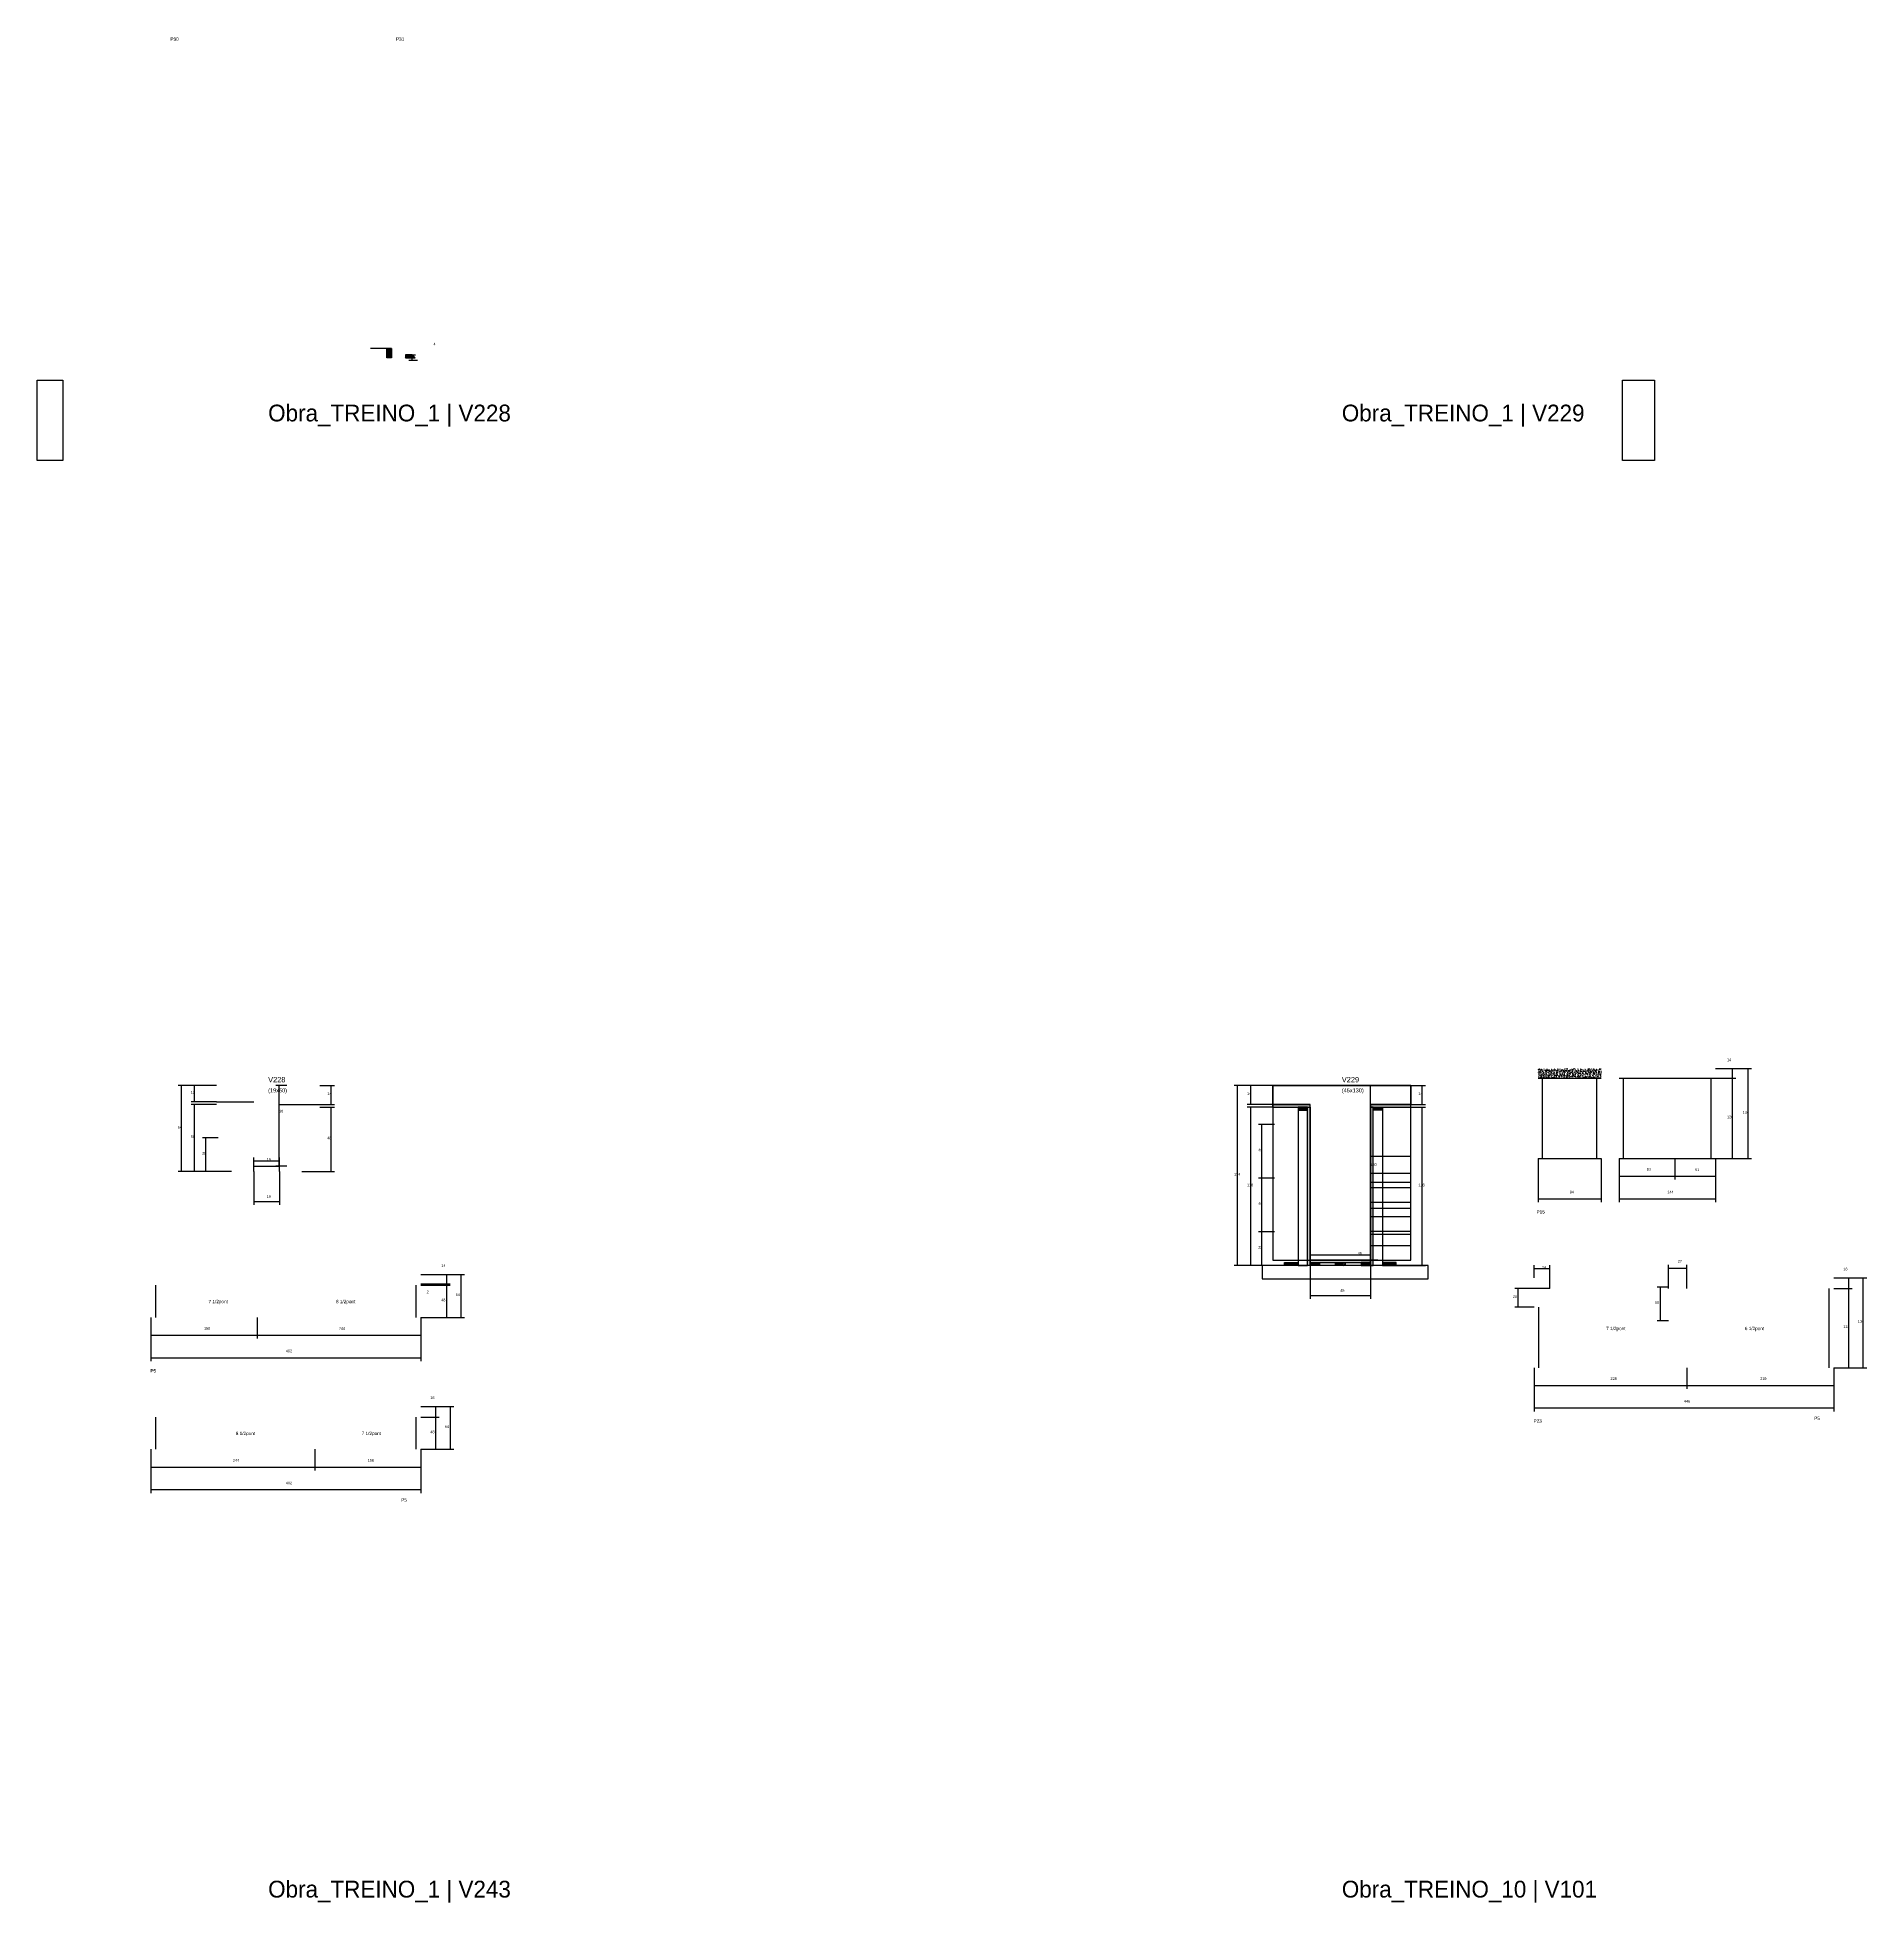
# Model space of a CAD drawing. Header units: metres. Extents: x -2848 to 22762, y -45195 to 1016.
# Drawn here: x 15656 to 18382, y -16618 to -13838 of the extents above; entities that cross this region are included whole.
import ezdxf

# ---------------------------------------------------------------- set-up
doc = ezdxf.new("R2010")
doc.units = ezdxf.units.M
for name, color, linetype in [('CONCRETO', 251, 'Continuous'), ('COTA', 4, 'Continuous'), ('Cota Seção (2x)', 4, 'Continuous'), ('Hachura', 253, 'Continuous'), ('LABEL_ID', 3, 'Continuous'), ('Madeira', 126, 'Continuous'), ('NOMENCLATURA', 7, 'Continuous'), ('Painéis', 200, 'Continuous'), ('SARR_2.2x7', 40, 'Continuous'), ('Texto Seção', 7, 'Continuous')]:
    doc.layers.add(name, color=color, linetype=linetype)

msp = doc.modelspace()

# ---------------------------------------------------------------- hatches: boundary and pattern name
at = {"layer": 'COTA'}
h = msp.add_hatch(dxfattribs=at)
h.set_pattern_fill('AR-CONC', scale=0.03)
h.paths.add_polyline_path([(17892.7, -15374.6), (17892.7, -15388.6), (17892.7, -15388.6), (17986.7, -15388.6), (17986.7, -15388.6), (17986.7, -15374.6), (17986.7, -15374.6), (17892.7, -15374.6)])
at = {"layer": 'Hachura'}
h = msp.add_hatch(dxfattribs=at)
h.set_pattern_fill('ANSI31', scale=0.5)
h.paths.add_polyline_path([(16184, -14315.4), (16177, -14315.4), (16177, -14301.4), (16184, -14301.4)])
h = msp.add_hatch(dxfattribs=at)
h.set_pattern_fill('ANSI31', scale=0.5)
h.paths.add_polyline_path([(16219, -14315.4), (16214.8, -14311), (16214.8, -14311), (16204.9, -14311), (16204.9, -14311), (16204.9, -14315.4), (16204.9, -14315.4), (16219, -14315.4)])
h = msp.add_hatch(color=8, dxfattribs=at)
h.dxf.hatch_style = 1
h.paths.add_polyline_path([(17552.8, -15432), (17552.8, -15428), (17552.8, -15428), (17497.2, -15428), (17497.2, -15428), (17497.2, -15432), (17497.2, -15432), (17552.8, -15432)])
h = msp.add_hatch(color=8, dxfattribs=at)
h.dxf.hatch_style = 1
h.paths.add_polyline_path([(17702.8, -15432), (17702.8, -15428), (17702.8, -15428), (17642.8, -15428), (17642.8, -15428), (17642.8, -15432), (17642.8, -15432), (17702.8, -15432)])
h = msp.add_hatch(dxfattribs=at)
h.set_pattern_fill('ANSI31', scale=0.5)
h.paths.add_polyline_path([(17548.8, -15436.4), (17548.8, -15432), (17548.8, -15432), (17534.8, -15432), (17534.8, -15432), (17534.8, -15436.4), (17534.8, -15436.4), (17548.8, -15436.4)])
h = msp.add_hatch(color=8, dxfattribs=at)
h.dxf.hatch_style = 1
h.paths.add_polyline_path([(17548.8, -15432), (17552.8, -15432), (17552.8, -15432), (17552.8, -15668), (17552.8, -15668), (17548.8, -15668), (17548.8, -15668), (17548.8, -15432)])
h = msp.add_hatch(color=8, dxfattribs=at)
h.dxf.hatch_style = 1
h.paths.add_polyline_path([(17646.8, -15432), (17642.8, -15432), (17642.8, -15432), (17642.8, -15668), (17642.8, -15668), (17646.8, -15668), (17646.8, -15668), (17646.8, -15432)])
h = msp.add_hatch(dxfattribs=at)
h.set_pattern_fill('ANSI31', scale=0.5)
h.paths.add_polyline_path([(17646.8, -15436.4), (17646.8, -15432), (17646.8, -15432), (17660.8, -15432), (17660.8, -15432), (17660.8, -15436.4), (17660.8, -15436.4), (17646.8, -15436.4)])
h = msp.add_hatch(dxfattribs=at)
h.set_pattern_fill('ANSI31', scale=0.5)
h.paths.add_polyline_path([(17514.8, -15668), (17514.8, -15663.6), (17514.8, -15663.6), (17534.8, -15663.6), (17534.8, -15663.6), (17534.8, -15668), (17534.8, -15668), (17514.8, -15668)])
h = msp.add_hatch(color=8, dxfattribs=at)
h.dxf.hatch_style = 1
h.paths.add_polyline_path([(17642.8, -15663.6), (17642.8, -15660), (17642.8, -15660), (17552.8, -15660), (17552.8, -15660), (17552.8, -15663.6), (17552.8, -15663.6), (17642.8, -15663.6)])
h = msp.add_hatch(dxfattribs=at)
h.set_pattern_fill('ANSI31', scale=0.5)
h.paths.add_polyline_path([(17552.8, -15668), (17552.8, -15663.6), (17552.8, -15663.6), (17566.8, -15663.6), (17566.8, -15663.6), (17566.8, -15668), (17566.8, -15668), (17552.8, -15668)])
h = msp.add_hatch(dxfattribs=at)
h.set_pattern_fill('ANSI31', scale=0.5)
h.paths.add_polyline_path([(17590.8, -15668), (17590.8, -15663.6), (17590.8, -15663.6), (17604.8, -15663.6), (17604.8, -15663.6), (17604.8, -15668), (17604.8, -15668), (17590.8, -15668)])
h = msp.add_hatch(dxfattribs=at)
h.set_pattern_fill('ANSI31', scale=0.5)
h.paths.add_polyline_path([(17642.8, -15668), (17642.8, -15663.6), (17642.8, -15663.6), (17628.8, -15663.6), (17628.8, -15663.6), (17628.8, -15668), (17628.8, -15668), (17642.8, -15668)])
h = msp.add_hatch(dxfattribs=at)
h.set_pattern_fill('ANSI31', scale=0.5)
h.paths.add_polyline_path([(17680.8, -15668), (17680.8, -15663.6), (17680.8, -15663.6), (17660.8, -15663.6), (17660.8, -15663.6), (17660.8, -15668), (17660.8, -15668), (17680.8, -15668)])

# ---------------------------------------------------------------- linework, layer by layer
at = {"layer": 'CONCRETO'}
for points in [[(15656, -14348.5), (15656, -14348.5), (15694, -14348.5), (15694, -14376.5), (15694, -14376.5), (15694, -14468.5), (15656, -14468.5), (15656, -14348.5)], [(18018.2, -14348.5), (18018.2, -14348.5), (18066.2, -14348.5), (18066.2, -14376.5), (18066.2, -14376.5), (18066.2, -14468.5), (18018.2, -14468.5), (18018.2, -14348.5)], [(17497.2, -15428), (17497.2, -15400), (17702.8, -15400), (17702.8, -15428), (17642.8, -15428), (17642.8, -15660), (17552.8, -15660), (17552.8, -15428)], [(17497.2, -15660), (17702.8, -15660), (17702.8, -15400), (17497.2, -15400)]]:
    msp.add_lwpolyline(points, close=True, dxfattribs=at)
at = {"layer": 'COTA'}
for p, q in [((16214.8, -14319), (16214.8, -14311)), ((16214.8, -14311), (16219.8, -14311)), ((16222.4, -14319), (16209.8, -14319)), ((15923.2, -15400), (15865.8, -15400)), ((15870.8, -15528), (15870.8, -15400)), ((15923.2, -15400), (15885.2, -15400)), ((15890.2, -15424), (15890.2, -15400)), ((16076.8, -15400), (16098.7, -15400)), ((16093.7, -15428), (16093.7, -15400)), ((17497.2, -15400), (17439.8, -15400)), ((17444.8, -15668), (17444.8, -15400)), ((17497.2, -15400), (17459.2, -15400)), ((17464.2, -15428), (17464.2, -15400)), ((17702.8, -15400), (17724.7, -15400)), ((17719.7, -15428), (17719.7, -15400)), ((15923.2, -15424), (15885.2, -15424)), ((15923.2, -15428), (15885.2, -15428)), ((15890.2, -15528), (15890.2, -15428)), ((16076.8, -15428), (16098.7, -15428)), ((17497.2, -15428), (17459.2, -15428)), ((17702.8, -15428), (17724.7, -15428)), ((16076.8, -15432), (16098.7, -15432)), ((16093.7, -15528), (16093.7, -15432)), ((17497.2, -15432), (17459.2, -15432)), ((17464.2, -15668), (17464.2, -15432)), ((17702.8, -15432), (17724.7, -15432)), ((17719.7, -15668), (17719.7, -15432)), ((15925.5, -15478), (15902, -15478)), ((15907, -15528), (15907, -15478)), ((17499.5, -15457.9), (17476, -15457.9)), ((17481, -15538), (17481, -15457.9)), ((17892.7, -15508.6), (17892.7, -15573.6)), ((17986.7, -15508.6), (17986.7, -15573.6)), ((18013.1, -15508.6), (18013.1, -15540.1)), ((18013.1, -15508.6), (18013.1, -15573.6)), ((18096.1, -15508.6), (18096.1, -15540.1)), ((18096.1, -15508.6), (18096.1, -15540.1)), ((18157.1, -15508.6), (18157.1, -15540.1)), ((18157.1, -15508.6), (18157.1, -15573.6)), ((15945.2, -15528), (15865.8, -15528)), ((15945.2, -15528), (15885.2, -15528)), ((15925.5, -15528), (15902, -15528)), ((15978.8, -15528), (15978.8, -15577.7)), ((16016.8, -15528), (16016.8, -15577.7)), ((16050.4, -15528), (16098.7, -15528)), ((17499.5, -15538), (17476, -15538)), ((17499.5, -15538), (17476, -15538)), ((17481, -15618), (17481, -15538)), ((18013.1, -15535.1), (18096.1, -15535.1)), ((18096.1, -15535.1), (18157.1, -15535.1)), ((17892.7, -15568.6), (17986.7, -15568.6)), ((18013.1, -15568.6), (18157.1, -15568.6)), ((15978.8, -15572.7), (16016.8, -15572.7)), ((17499.5, -15618), (17476, -15618)), ((17499.5, -15618), (17476, -15618)), ((17481, -15668), (17481, -15618)), ((17519.2, -15668), (17439.8, -15668)), ((17519.2, -15668), (17459.2, -15668)), ((17499.5, -15668), (17476, -15668)), ((17552.8, -15668), (17552.8, -15717.7)), ((17642.8, -15668), (17642.8, -15717.7)), ((17676.4, -15668), (17724.7, -15668)), ((16227.4, -15681.4), (16271.1, -15681.4)), ((16227.4, -15681.4), (16292.7, -15681.4)), ((16227.4, -15695.4), (16271.1, -15695.4)), ((16227.4, -15697.4), (16271.1, -15697.4)), ((16266.1, -15695.4), (16266.1, -15681.4)), ((16266.1, -15745.4), (16266.1, -15697.4)), ((16287.7, -15745.4), (16287.7, -15681.4)), ((18333.1, -15686.3), (18360.6, -15686.3)), ((18333.1, -15686.3), (18382.2, -15686.3)), ((18333.1, -15702.3), (18360.6, -15702.3)), ((18333.1, -15702.3), (18360.6, -15702.3)), ((18355.6, -15702.3), (18355.6, -15686.3)), ((18355.6, -15820.3), (18355.6, -15702.3)), ((18377.2, -15820.3), (18377.2, -15686.3)), ((17552.8, -15712.7), (17642.8, -15712.7)), ((15825.4, -15745.4), (15825.4, -15777)), ((15825.4, -15745.4), (15825.4, -15810.5)), ((15983.4, -15745.4), (15983.4, -15777)), ((15983.4, -15745.4), (15983.4, -15777)), ((16227.4, -15745.4), (16227.4, -15777)), ((16227.4, -15745.4), (16227.4, -15810.5)), ((16227.4, -15745.4), (16271.1, -15745.4)), ((16227.4, -15745.4), (16292.7, -15745.4)), ((15825.4, -15772), (15983.4, -15772)), ((15983.4, -15772), (16227.4, -15772)), ((15825.4, -15805.5), (16227.4, -15805.5)), ((17886.6, -15820.3), (17886.6, -15851.8)), ((17886.6, -15820.3), (17886.6, -15885.4)), ((17886.6, -15846.8), (18114.1, -15846.8)), ((18114.1, -15820.3), (18114.1, -15851.8)), ((18114.1, -15820.3), (18114.1, -15851.8)), ((18114.1, -15846.8), (18333.1, -15846.8)), ((18333.1, -15820.3), (18333.1, -15851.8)), ((18333.1, -15820.3), (18333.1, -15885.4)), ((18333.1, -15820.3), (18360.6, -15820.3)), ((18333.1, -15820.3), (18382.2, -15820.3)), ((16227.4, -15878), (16254.9, -15878)), ((16227.4, -15878), (16276.5, -15878)), ((16227.4, -15894), (16254.9, -15894)), ((16227.4, -15894), (16254.9, -15894)), ((16249.9, -15894), (16249.9, -15878)), ((16249.9, -15942), (16249.9, -15894)), ((16271.5, -15942), (16271.5, -15878)), ((17886.6, -15880.4), (18333.1, -15880.4)), ((15825.4, -15942), (15825.4, -15973.6)), ((15825.4, -15942), (15825.4, -16007.1)), ((16069.4, -15942), (16069.4, -15973.6)), ((16069.4, -15942), (16069.4, -15973.6)), ((16227.4, -15942), (16227.4, -15973.6)), ((16227.4, -15942), (16227.4, -16007.1)), ((16227.4, -15942), (16254.9, -15942)), ((16227.4, -15942), (16276.5, -15942)), ((15825.4, -15968.6), (16069.4, -15968.6)), ((16069.4, -15968.6), (16227.4, -15968.6)), ((15825.4, -16002.1), (16227.4, -16002.1))]:
    msp.add_line(p, q, dxfattribs=at)
at = {"layer": 'Cota Seção (2x)'}
for p, q in [((16027.8, -15400), (16011.3, -15400)), ((16016.3, -15520), (16016.3, -15400)), ((17653.8, -15400), (17637.8, -15400)), ((17642.8, -15660), (17642.8, -15400)), ((18157.1, -15374.6), (18187.1, -15374.6)), ((18157.1, -15374.6), (18210.5, -15374.6)), ((18157.1, -15388.6), (18187.1, -15388.6)), ((18157.1, -15388.6), (18187.1, -15388.6)), ((18182.1, -15388.6), (18182.1, -15374.6)), ((18182.1, -15508.6), (18182.1, -15388.6)), ((18205.5, -15508.6), (18205.5, -15374.6)), ((15978.8, -15528), (15978.8, -15507)), ((15978.8, -15512), (16016.8, -15512)), ((16016.8, -15528), (16016.8, -15507)), ((18157.1, -15508.6), (18187.1, -15508.6)), ((18157.1, -15508.6), (18210.5, -15508.6)), ((16027.8, -15520), (16011.3, -15520)), ((17552.8, -15668), (17552.8, -15647)), ((17552.8, -15652), (17642.8, -15652)), ((17642.8, -15668), (17642.8, -15647)), ((17653.8, -15660), (17637.8, -15660)), ((17886.6, -15686.3), (17886.6, -15667.6)), ((17886.6, -15672.6), (17910.1, -15672.6)), ((17910.1, -15702.3), (17910.1, -15667.6)), ((18087.1, -15702.3), (18087.1, -15667)), ((18087.1, -15672), (18114.1, -15672)), ((18114.1, -15702.3), (18114.1, -15667)), ((16227.4, -15695.4), (16249.2, -15695.4)), ((16227.4, -15697.4), (16249.2, -15697.4)), ((16244.2, -15697.4), (16244.2, -15695.4)), ((17910.1, -15702.3), (17858, -15702.3)), ((17863, -15730.3), (17863, -15702.3)), ((18087.1, -15700.3), (18069.8, -15700.3)), ((18074.8, -15750.3), (18074.8, -15700.3)), ((17886.6, -15730.3), (17858, -15730.3)), ((18087.1, -15750.3), (18069.8, -15750.3))]:
    msp.add_line(p, q, dxfattribs=at)
at = {"layer": 'Madeira'}
msp.add_lwpolyline([(16184, -14315.4), (16184, -14301.4), (16152.6, -14301.4)], dxfattribs=at)
for points in [[(16184, -14301.4), (16184, -14315.4), (16177, -14315.4), (16177, -14301.4)], [(16204.9, -14315.4), (16219, -14315.4), (16214.8, -14311), (16204.9, -14311)], [(17548.8, -15436.4), (17548.8, -15432), (17534.8, -15432), (17534.8, -15436.4)], [(17548.8, -15432), (17534.8, -15432), (17534.8, -15668), (17548.8, -15668)], [(17646.8, -15436.4), (17646.8, -15432), (17660.8, -15432), (17660.8, -15436.4)], [(17646.8, -15432), (17660.8, -15432), (17660.8, -15668), (17646.8, -15668)], [(17481.4, -15688), (17728.5, -15688), (17728.5, -15668), (17481.4, -15668)], [(17514.8, -15668), (17514.8, -15663.6), (17534.8, -15663.6), (17534.8, -15668)], [(17552.8, -15668), (17552.8, -15663.6), (17566.8, -15663.6), (17566.8, -15668)], [(17590.8, -15668), (17590.8, -15663.6), (17604.8, -15663.6), (17604.8, -15668)], [(17642.8, -15668), (17642.8, -15663.6), (17628.8, -15663.6), (17628.8, -15668)], [(17680.8, -15668), (17680.8, -15663.6), (17660.8, -15663.6), (17660.8, -15668)]]:
    msp.add_lwpolyline(points, close=True, dxfattribs=at)
at = {"layer": 'Painéis'}
for p, q in [((17892.7, -15388.6), (17986.7, -15388.6)), ((18013.1, -15388.6), (18157.1, -15388.6)), ((15923.2, -15424), (15978.8, -15424)), ((16016.8, -15428), (16076.8, -15428)), ((17497.2, -15428), (17552.8, -15428)), ((17497.2, -15432), (17497.2, -15428)), ((17552.8, -15432), (17552.8, -15428)), ((17642.8, -15428), (17702.8, -15428)), ((17642.8, -15432), (17642.8, -15428)), ((17702.8, -15432), (17702.8, -15428)), ((17552.8, -15668), (17552.8, -15432)), ((17642.8, -15668), (17642.8, -15432)), ((17892.7, -15508.6), (17986.7, -15508.6)), ((18013.1, -15508.6), (18157.1, -15508.6)), ((15978.8, -15520), (16016.8, -15520)), ((17552.8, -15660), (17642.8, -15660)), ((17552.8, -15663.6), (17552.8, -15660)), ((17642.8, -15663.6), (17642.8, -15660))]:
    msp.add_line(p, q, dxfattribs=at)
for points in [[(17552.8, -15432), (17552.8, -15428), (17497.2, -15428), (17497.2, -15432)], [(17702.8, -15432), (17702.8, -15428), (17642.8, -15428), (17642.8, -15432)], [(17548.8, -15432), (17552.8, -15432), (17552.8, -15668), (17548.8, -15668)], [(17646.8, -15432), (17642.8, -15432), (17642.8, -15668), (17646.8, -15668)], [(17642.8, -15663.6), (17642.8, -15660), (17552.8, -15660), (17552.8, -15663.6)]]:
    msp.add_lwpolyline(points, close=True, dxfattribs=at)
at = {"layer": 'SARR_2.2x7'}
for p, q in [((17899.3, -15508.6), (17899.3, -15388.6)), ((17980.2, -15508.6), (17980.2, -15388.6)), ((18019.7, -15508.6), (18019.7, -15388.6)), ((18150.6, -15508.6), (18150.6, -15388.6)), ((17643.4, -15504.91), (17701.4, -15504.91)), ((17643.4, -15530.23), (17701.4, -15530.23)), ((17643.4, -15543.69), (17701.4, -15543.69)), ((17643.4, -15551.86), (17701.4, -15551.86)), ((17643.4, -15573.49), (17701.4, -15573.49)), ((17643.4, -15582.46), (17701.4, -15582.46)), ((17643.4, -15595.11), (17701.4, -15595.11)), ((17643.4, -15616.74), (17701.4, -15616.74)), ((17643.4, -15621.23), (17701.4, -15621.23)), ((17643.4, -15638.37), (17701.4, -15638.37)), ((15832.4, -15745.4), (15832.4, -15697.4)), ((16220.4, -15745.4), (16220.4, -15697.4)), ((18326.1, -15820.3), (18326.1, -15702.3)), ((17893.6, -15820.3), (17893.6, -15730.3)), ((15832.4, -15942), (15832.4, -15894)), ((16220.4, -15942), (16220.4, -15894))]:
    msp.add_line(p, q, dxfattribs=at)

# ---------------------------------------------------------------- texts
at = {"layer": 'COTA'}
for s, p in [('4', (16246.4, -14296.6)), ('12', (15884.7, -15412)), ('14', (16088.2, -15414)), ('14', (17458.7, -15414)), ('14', (17714.2, -15414)), ('64', (15865.3, -15464)), ('50', (15884.7, -15478)), ('48', (16088.2, -15480)), ('25', (15901.5, -15503)), ('40', (17475.5, -15498)), ('134', (17439.3, -15534)), ('83', (18054.6, -15526.9)), ('61', (18126.6, -15527)), ('19', (15997.8, -15567.2)), ('118', (17458.7, -15550)), ('118', (17714.2, -15550)), ('94', (17939.7, -15560.5)), ('144', (18085.1, -15560.6)), ('40', (17475.5, -15578)), ('25', (17475.5, -15643)), ('14', (16258, -15670.4)), ('16', (18347.5, -15675.3)), ('45', (17597.8, -15707.2)), ('48', (16258, -15721.4)), ('64', (16279.6, -15713.4)), ('158', (15904.4, -15763.8)), ('244', (16105.4, -15763.9)), ('118', (18347.5, -15761.3)), ('134', (18369, -15753.3)), ('402', (16026.4, -15797.4)), ('228', (18000.4, -15838.7)), ('219', (18223.6, -15838.7)), ('16', (16241.8, -15867)), ('446', (18109.9, -15872.3)), ('48', (16241.8, -15918)), ('64', (16263.4, -15910)), ('244', (15947.4, -15960.5)), ('158', (16148.4, -15960.4)), ('402', (16026.4, -15994))]:
    msp.add_text(s, height=4, dxfattribs=at).set_placement(p)
at = {"layer": 'Cota Seção (2x)'}
for s, p in [('14', (18174, -15363.5)), ('60', (16016.3, -15440)), ('120', (18174, -15448.6)), ('134', (18197.3, -15441.6)), ('19', (15997.8, -15512)), ('130', (17642.8, -15519.7)), ('45', (17623.8, -15652)), ('24', (17898.4, -15672.6)), ('27', (18100.6, -15663.9)), ('2', (16236.2, -15709.5)), ('28', (17854.9, -15716.3)), ('50', (18066.7, -15725.3))]:
    msp.add_text(s, height=4, dxfattribs=at).set_placement(p)
at = {"layer": 'LABEL_ID'}
for s, p in [('Obra_TREINO_1 | V228', (16000, -14410)), ('Obra_TREINO_1 | V229', (17600, -14410)), ('Obra_TREINO_1 | V243', (16000, -16610)), ('Obra_TREINO_10 | V101', (17600, -16610))]:
    msp.add_text(s, height=25, dxfattribs=at).set_placement(p)
at = {"layer": 'NOMENCLATURA'}
for s, p in [('P30', (15854.4, -13842.6)), ('P31', (16190.6, -13842.6)), ('P15', (17890.2, -15590.6)), ('7 1/2pont', (15911.2, -15724.2)), ('8 1/2pont', (16101.1, -15724.2)), ('7 1/2pont', (17994, -15764.4)), ('6 1/2pont', (18200.6, -15764.4)), ('P5', (15824.5, -15827.5)), ('P23', (17885.7, -15902.3)), ('P5', (18303.9, -15898.3)), ('8 1/2pont', (15951.8, -15920.8)), ('7 1/2pont', (16139.4, -15920.8)), ('P5', (16198.2, -16020))]:
    msp.add_text(s, height=5, dxfattribs=at).set_placement(p)
at = {"layer": 'Texto Seção'}
for s, height, p in [('V228', 8, (16000, -15395)), ('V229', 8, (17600, -15395)), ('(19x60)', 6, (16000, -15410)), ('(45x130)', 6, (17600, -15410))]:
    msp.add_text(s, height=height, dxfattribs=at).set_placement(p)

doc.saveas('drawing.dxf')
